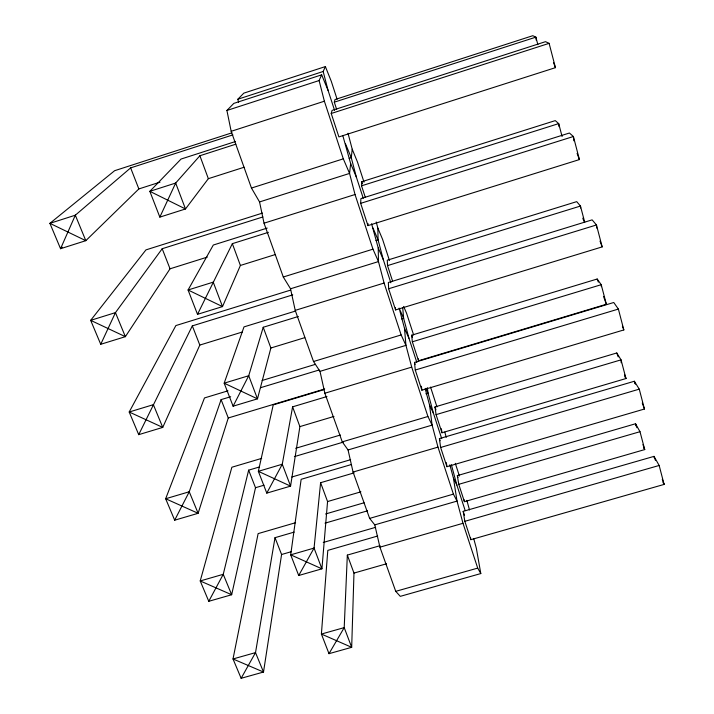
<?xml version="1.0" encoding="UTF-8"?>
<svg xmlns="http://www.w3.org/2000/svg" width="714" height="714" viewBox="0 0 714 714"><rect width="100%" height="100%" fill="white"/><g stroke="black" fill="none" stroke-linecap="round" stroke-linejoin="round"><path stroke-width="1.07" d="M367.96 225.615L360.668 203.347L360.9 198.608L569.415 133.018L573.396 136.508L579.411 159.579L367.96 225.615L367.996 223.562M380.044 545.692L347.334 555.09L353.974 573.083L351.681 647.321L329.002 653.676L321.398 634.05L327.797 550.387L377.697 536.009M347.334 555.09L344.21 627.624L351.681 647.321L321.398 634.05L344.21 627.624L329.002 653.676M365.265 197.242L361.543 185.818L361.748 181.74L555.269 120.612L558.696 123.611L562.096 136.499M354.144 472.864L320.604 482.709L327.565 501.558L321.925 568.835L298.711 575.502L290.696 554.832L301.147 479.317L351.145 464.6M320.604 482.709L314.062 548.084L298.711 575.502M342.791 135.544L350.645 163.542L349.565 173.422L355.028 194.52L372.967 249.168L378.474 261.583L384.096 283.047L401.143 334.946L405.954 345.371L411.71 367.13L427.918 416.494L432.113 425.116L437.977 447.125L453.408 494.124L457.031 501.094L462.993 523.3L477.702 568.103L480.799 573.565L400.286 596.351L395.734 591.344L379.928 547.165L374.779 524.87L369.638 518.4L353.064 472.061L348.048 449.954L342.265 441.868L324.861 393.227L319.997 371.351L313.517 361.516L295.221 310.376L290.536 288.777L283.288 277.005L264.028 223.187L259.548 201.937L251.462 188.05L231.166 131.314L226.909 110.474L233.817 103.387L321.666 74.836L328.092 90.473L334.589 110.384M348.004 133.232L352.216 149.208L351.279 157.714L356.357 177.09L363.274 198.296M294.159 532.117L275.015 537.678L281.584 554.501L263.511 672.035L241.136 678.3L233.014 658.968L258.12 533.617L295.578 522.71M326.976 396.529L292.597 406.846L299.889 426.606L290.571 486.127L266.786 493.115L258.343 471.32L273.239 404.892L324.451 389.496M275.015 537.678L255.514 652.623L241.136 678.3M292.597 406.846L282.271 464.234L266.786 493.115M259.289 467.001L248.651 470.151L255.505 487.716L231.666 594.735L208.774 601.304L200.215 580.955L231.871 467.233L261.663 458.388M248.651 470.151L223.25 574.306L208.774 601.304M298.363 316.481L263.216 327.271L270.874 348.004L257.477 398.849L233.103 406.195L224.178 383.177L243.992 326.896L295.542 311.045M331.225 113.481L332.055 110.42L545.523 41.671L549.111 43.349L555.447 67.66L338.9 136.918L331.225 113.481L549.111 43.349M336.669 109.438L334.304 102.173L335.018 99.549L532.796 35.7L535.875 37.146L537.856 44.652M263.216 327.271L248.713 375.734L233.103 406.195M230.693 396.725L221.108 399.617L228.275 417.967L198.126 513.304L174.68 520.194L165.657 498.747L204.481 397.939L227.962 390.826M221.108 399.617L189.246 491.767L174.68 520.194M268.41 232.336L232.345 243.661L240.395 265.456L222.509 306.601L197.51 314.338L188.068 289.991L213.299 245.036L267.206 228.078M292.749 294.882L192.325 325.887L199.813 345.076L162.738 427.409L138.721 434.656L129.198 412.005L175.876 325.566L290.643 290.089M259.548 201.937L349.565 173.422L343.309 158.838L324.379 101.21L319.104 80.548L321.666 74.836M328.092 90.473L323.165 71.48L325.37 66.58L243.813 93.141L237.878 99.219L238.556 102.414M207.274 257.12L170.039 268.803L125.361 336.669L100.736 344.291L115.454 312.625L162.194 248.722L262.895 216.949M244.099 167.246L208.354 178.678L185.488 208.961L159.838 217.127L175.671 183.052L199.884 155.75L235.852 144.174M138.721 434.656L192.325 325.887M197.51 314.338L232.345 243.661M160.007 182.15L138.855 188.933L85.814 240.672L60.556 248.704L49.9 223.339L114.642 170.691L231.943 132.822M62.189 247.187L60.556 248.704L75.327 215.2L130.635 167.888L232.898 134.892M237.878 99.219L323.165 71.48M226.909 110.474L319.104 80.548M231.166 131.314L324.379 101.21M334.304 102.173L535.875 37.146L536.294 40.279M235.397 141.55L181.053 159.052L149.842 191.325L159.838 217.127M251.462 188.05L343.309 158.838M349.173 158.392L351.279 157.714L345.531 143.925M262.466 213.093L145.951 249.891L90.669 320.345L100.736 344.291M361.543 185.818L558.696 123.611L559.062 126.664M264.028 223.187L355.028 194.52M360.668 203.347L573.396 136.508L573.833 140.819M240.395 265.456L275.193 254.586M375.948 240.547L378.072 239.895L377.849 228.105L376.224 221.974M283.288 277.005L372.967 249.168M290.536 288.777L378.474 261.583L378.224 247.945L371.583 223.741M392.629 281.271L387.532 265.617L580.455 206.051L584.721 222.215M295.221 310.376L384.096 283.047M199.813 345.076L242.269 332.037M388.648 288.759L596.458 224.972L602.179 246.892L395.583 309.947L388.648 288.759L388.345 282.512L592.138 219.858L596.458 224.972L596.708 228.087M270.874 348.004L304.762 337.66M401.5 318.926L403.624 318.283L402.723 307.743M313.517 361.516L401.143 334.946M262.109 380.491L315.472 364.327M411.666 335.196L597.199 279.004L601.215 284.699L606.373 304.253L418.52 360.748L412.344 341.801L411.666 335.196L412.335 337.276M260.521 387.711L319.096 369.995M412.344 341.801L601.215 284.699L601.366 286.662M319.997 371.351L405.954 345.371L404.49 328.342L399.117 308.109L403.624 318.283L408.952 338.249L416.851 362.453M228.275 417.967L324.692 388.969M414.486 362.417L613.754 302.495L618.386 309.073L623.831 329.939L421.876 390.201L415.271 370.031L414.486 362.417L415.129 364.408M324.861 393.227L411.71 367.13M415.271 370.031L618.386 309.073M299.889 426.606L333.965 416.44M425.919 393.771L428.034 393.137L427.338 387.684M295.703 448.285L340.391 435.022M434.996 406.935L616.771 352.975L621.046 359.847L625.973 378.536L441.966 432.764L436.067 414.638L434.996 406.935L435.968 409.916M342.265 441.868L427.918 416.494M294.4 456.603L343.345 442.1M436.067 414.638L621.046 359.847L621.198 362.766M348.048 449.954L432.113 425.116L429.551 405.034L425.16 388.648M255.505 487.716L264.055 485.19M291.847 477.006L350.636 459.673M439.405 438.628L634.353 381.249L639.262 389.148L644.447 409.024L446.937 466.697L440.636 447.473L439.405 438.628L440.101 440.734M353.064 472.061L437.977 447.125M440.636 447.473L639.262 389.148M327.565 501.558L360.918 491.821M325.548 513.991L364.078 502.772M457.335 475.631L635.514 423.768L640.003 431.693L644.724 449.579L464.412 501.674L458.763 484.324L457.335 475.631L457.96 477.532M325.013 523.166L367.558 510.805M458.763 484.324L640.003 431.693M369.638 518.4L453.408 494.124M374.779 524.87L457.031 501.094L453.47 478.255L449.847 464.814M281.584 554.501L291.196 551.726M323.272 542.453L375.653 527.325M463.199 511.367L654.006 456.371L659.165 465.466L664.1 484.422L470.847 539.677L464.832 521.318L463.199 511.367L464.519 515.392M464.832 521.318L659.165 465.466M379.928 547.165L462.993 523.3M353.974 573.083L386.515 563.783M395.734 591.344L477.702 568.103M624.893 376.751L625.973 378.536L624.554 374.582M643.716 447.758L644.724 449.579L642.948 444.581M663.065 482.548L664.1 484.422L662.289 479.38M453.47 478.255L456.871 485.083L465.153 510.474M429.551 405.034L433.46 413.335L441.707 438.619M425.83 388.371L428.034 393.137L433.46 413.335M404.49 328.342L408.952 338.249M378.224 247.945L383.275 259.584L390.853 282.789M403.615 306.422L406.552 313.187L413.629 334.991M372.967 227.98L378.072 239.895L383.275 259.584M350.645 163.542L356.357 177.09M377.849 228.105L382.57 239.315L389.451 260.494M352.216 149.208L357.5 162.078L364.024 182.186M325.37 66.58L331.269 81.262L337.115 99.291M130.635 167.888L138.855 188.933M162.194 248.722L170.039 268.803M553.529 62.627L555.447 67.66M577.091 153.403L579.411 159.579M600.01 241.064L602.179 246.892M199.884 155.75L208.354 178.678M582.794 218.181L583.936 221.304M622.376 325.995L623.831 329.939M597.199 279.004L598.332 282.137M603.535 296.435L606.373 304.253M635.424 384.203L634.353 381.249L634.889 383.311M642.27 403.035L644.447 409.024M616.771 352.975L618.181 356.884M655.434 460.351L654.006 456.371L654.551 458.442M636.924 427.713L635.514 423.768L636.058 425.839M430.542 387.068L436.977 406.918M455.3 463.332L459.405 475.988M361.748 181.74L362.417 183.784M466.867 500.353L469.491 509.966M444.813 432.077L446.25 437.37M473.793 538.856L476.336 548.236L480.799 573.565M451.364 464.707L456.871 485.083M464.082 499.693L464.412 501.674M470.499 537.633L470.847 539.677M441.386 428.775L441.966 432.764M446.339 462.636L446.937 466.697M418.297 358.776L418.52 360.748M421.421 386.229L421.876 390.201M580.652 208.033L580.455 206.051L576.716 201.634L387.274 260.208L387.532 265.617M395.44 307.734L395.583 309.947M75.327 215.2L49.9 223.339L85.814 240.672L75.327 215.2M175.671 183.052L149.842 191.325L185.488 208.961L175.671 183.052M115.454 312.625L90.669 320.345L125.361 336.669L115.454 312.625M213.236 282.146L188.068 289.991L222.509 306.601L213.236 282.146M153.376 404.668L129.198 412.005L162.738 427.409L153.376 404.668M248.713 375.734L224.178 383.177L257.477 398.849L248.713 375.734M189.246 491.767L165.657 498.747L198.126 513.304L189.246 491.767M282.271 464.234L258.343 471.32L290.571 486.127L282.271 464.234M223.25 574.306L200.215 580.955L231.666 594.735L223.25 574.306M314.062 548.084L290.696 554.832L321.925 568.835L314.062 548.084M255.514 652.623L233.014 658.968L263.511 672.035L255.514 652.623"/></g></svg>
